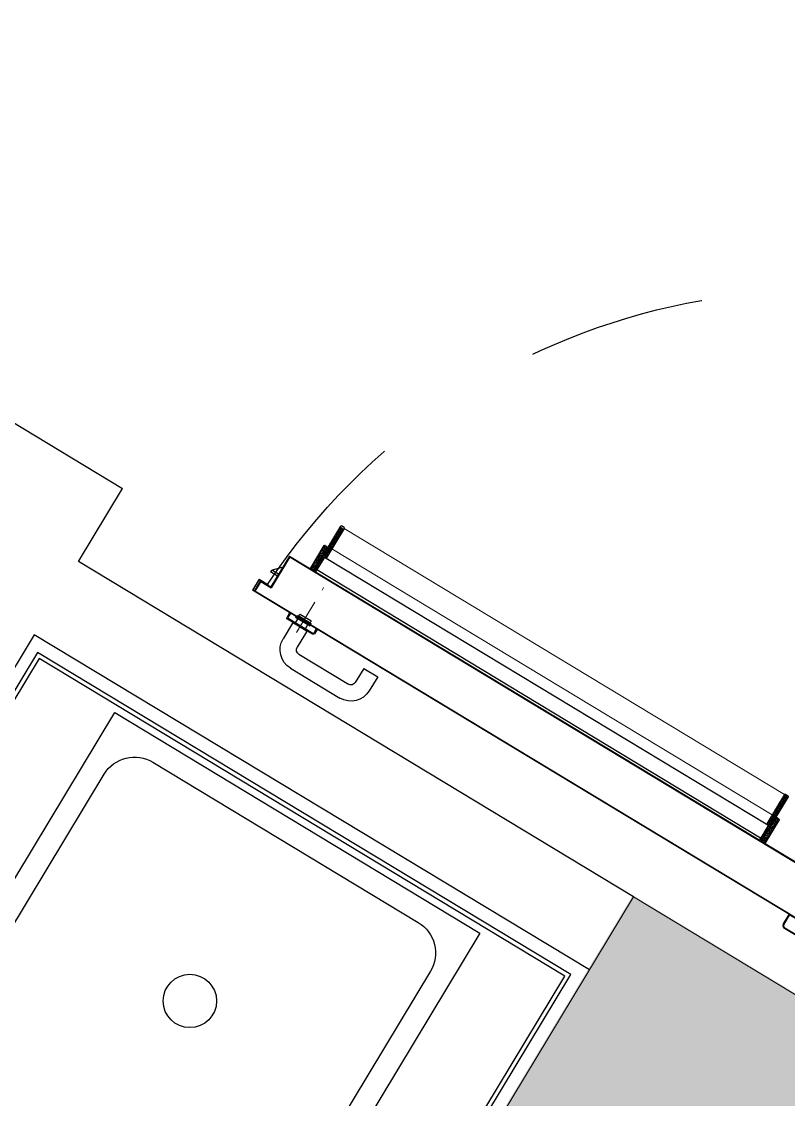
# Model space of a CAD drawing. Header units: centimetres. Extents: x 139057 to 200038, y 34824 to 80516.
# Drawn here: x 164580.3 to 164688.1, y 55161.4 to 55312.9 of the extents above; entities that cross this region are included whole.
import ezdxf

# ---------------------------------------------------------------- set-up
doc = ezdxf.new("R2010")
doc.units = ezdxf.units.CM
doc.header["$LTSCALE"] = 100
for name, pattern in [('DASHDOT', [2.35, 1.25, -0.5, 0.1, -0.5]), ('HIDDEN', [0.5, 0.25, -0.25]), ('TRATTEGGIATA', [0.75, 0.5, -0.25])]:
    doc.linetypes.add(name, pattern=pattern)
doc.layers.get('0').update_dxf_attribs({"lineweight": 0})
for name, color, linetype in [('1', 7, 'Continuous'), ('_retini_strutture', 7, 'Continuous'), ('A-FIN-PIASTR-F01', 13, 'Continuous'), ('A-MCLS4-12', 61, 'Continuous'), ('A-SANITARI', 6, 'Continuous'), ('A-SI-PORTE', 5, 'Continuous'), ('CAMPITURE', 8, 'Continuous'), ('Layer1', 7, 'Continuous'), ('Layer5', 2, 'Continuous')]:
    doc.layers.add(name, color=color, linetype=linetype)
for name, color, linetype, lineweight in [('2', 8, 'HIDDEN', 18), ('4', 7, 'Continuous', 20), ('410_STRUTTURE_001-AM_0', 7, 'Continuous', 0), ('6', 2, 'Continuous', 20)]:
    doc.layers.add(name, color=color, linetype=linetype, lineweight=lineweight)

# ---------------------------------------------------------------- blocks, each defined once
blk = doc.blocks.new('COPRITESTA2C')
for p, q in [((0, 0), (44, 0)), ((0, 0), (0, -10)), ((44, 0), (44, -15)), ((-1, -10), (-1, -20)), ((-1, -10), (0, -10)), ((-1, -20), (39, -20))]:
    blk.add_line(p, q)
at = {"linetype": 'TRATTEGGIATA', "ltscale": 10}
for p, q in [((42.5, 0), (42.5, -15)), ((-1, -18.5), (39, -18.5))]:
    blk.add_line(p, q, dxfattribs=at)
blk.add_arc((39, -15), 5, 270, 0)
blk.add_arc((39, -15), 3.5, 270, 0, dxfattribs=at)
blk = doc.blocks.new('150 doppia anta')
at = {"layer": 'CAMPITURE'}
h = blk.add_hatch(dxfattribs=at)
h.set_pattern_fill('JIS_STN_1E', color=256, scale=2, angle=-90, style=0)
h.set_pattern_definition([(45, (22208.8915, -28273.1046), (1.41421356, -1.41421356), []), (45, (22208.8915, -28271.6946), (1.41421356, -1.41421356), [2, -1])])
edge = h.paths.add_edge_path()
edge.add_arc((-38964.3, -25420.8), 1, 360, 450, ccw=False)
edge.add_line((-38963.3, -25420.8), (-38963.3, -25425.8))
edge.add_line((-38963.3, -25425.8), (-39001.9, -25425.8))
edge.add_line((-39001.9, -25425.8), (-39001.9, -25419.8))
edge.add_line((-39001.9, -25419.8), (-38964.3, -25419.8))
h = blk.add_hatch(dxfattribs=at)
h.set_pattern_fill('JIS_STN_1E', color=256, scale=2, style=0)
h.set_pattern_definition([(315, (22208.8915, -28273.1046), (-1.41421356, -1.41421356), []), (315, (22210.3015, -28273.1046), (-1.41421356, -1.41421356), [2, -1])])
edge = h.paths.add_edge_path()
edge.add_arc((-38930.7, -25430.8), 1, 270, 360, ccw=False)
edge.add_line((-38930.7, -25431.8), (-38978.9, -25431.8))
edge.add_line((-38978.9, -25431.8), (-38978.9, -25428.8))
edge.add_line((-38978.9, -25428.8), (-39001.9, -25428.8))
edge.add_line((-39001.9, -25428.8), (-39001.9, -25425.8))
edge.add_line((-39001.9, -25425.8), (-38929.7, -25425.8))
edge.add_line((-38929.7, -25425.8), (-38929.7, -25430.8))
h = blk.add_hatch(dxfattribs=at)
h.set_pattern_fill('JIS_STN_1E', color=256, scale=2, style=0)
h.set_pattern_definition([(315, (22208.0014, -28020.6083), (-1.41421356, -1.41421356), []), (315, (22209.4114, -28020.6083), (-1.41421356, -1.41421356), [2, -1])])
h.paths.add_polyline_path([(-39002.7, -26161.2), (-39002.7, -26158.2), (-38979.8, -26158.2), (-38979.8, -26155.2), (-38930.6, -26155.2), (-38930.6, -26161.2)])
h = blk.add_hatch(dxfattribs=at)
h.set_pattern_fill('JIS_STN_1E', color=256, scale=2, angle=-90, style=0)
h.set_pattern_definition([(45, (22208.0014, -28020.6083), (1.41421356, -1.41421356), []), (45, (22208.0014, -28019.1983), (1.41421356, -1.41421356), [2, -1])])
edge = h.paths.add_edge_path()
edge.add_arc((-38965.2, -26166.2), 1, 270, 360, ccw=False)
edge.add_line((-38965.2, -26167.2), (-39002.7, -26167.2))
edge.add_line((-39002.7, -26167.2), (-39002.7, -26161.2))
edge.add_line((-39002.7, -26161.2), (-38964.2, -26161.2))
edge.add_line((-38964.2, -26161.2), (-38964.2, -26166.2))
at = {"layer": '1', "linetype": 'Continuous', "ltscale": 10}
for p, q in [((-39003.7, -26201), (-39003.7, -25356.6)), ((-39002.9, -26201), (-39002.9, -25356.1)), ((-38964.3, -25419.8), (-39002.9, -25419.8)), ((-38963.3, -25420.8), (-38963.3, -25425.8)), ((-38929.9, -25425.8), (-39002.9, -25425.8)), ((-38979.9, -25428.8), (-39002.9, -25428.8)), ((-38999.7, -25428.8), (-38999.7, -26158.2)), ((-38978.9, -25429.8), (-38978.9, -26155.2)), ((-38929.9, -25431.8), (-38978.9, -25431.8)), ((-38928.9, -25430.8), (-38928.9, -25426.8)), ((-38979.8, -26158.2), (-39002.7, -26158.2)), ((-38929.7, -26161.2), (-39002.7, -26161.2)), ((-38929.7, -26155.2), (-38979.8, -26155.2)), ((-38964.2, -26166.2), (-38964.2, -26161.2)), ((-38928.7, -26156.2), (-38928.7, -26160.2)), ((-38965.2, -26167.2), (-39002.7, -26167.2)), ((-39054.2, -26217.3), (-39054.2, -26200.2)), ((-39003.5, -26200.2), (-39054.2, -26200.2)), ((-39053.4, -26218.1), (-39053.4, -26201)), ((-39002.7, -26201), (-39053.4, -26201)), ((-39054.2, -26217.3), (-39069.2, -26217.3)), ((-39069.2, -26218.1), (-39069.2, -26217.3)), ((-39053.4, -26218.1), (-39069.2, -26218.1))]:
    blk.add_line(p, q, dxfattribs=at)
at = {"layer": '1', "linetype": 'Continuous'}
for p, q in [((-39084, -26007.1), (-39107, -26007.1)), ((-39084, -26030.1), (-39084, -26007.1)), ((-39137, -26118.6), (-39137, -26037.1)), ((-39114, -26118.6), (-39114, -26037.1)), ((-39084, -26030.1), (-39107, -26030.1)), ((-39080, -26116.6), (-39080, -26157.6)), ((-39078.8, -26116.6), (-39078.8, -26157.6)), ((-39071, -26114.6), (-39078, -26114.6)), ((-39071, -26115.8), (-39078, -26115.8)), ((-39071, -26114.6), (-39071, -26115.8)), ((-39081.5, -26125.6), (-39107, -26125.6)), ((-39080.5, -26126.6), (-39080.5, -26147.6)), ((-39080.5, -26129.1), (-39068, -26129.1)), ((-39068, -26146.6), (-39068, -26127.6)), ((-39068, -26127.6), (-39066, -26127.6)), ((-39065, -26145.6), (-39065, -26128.6)), ((-39081.5, -26148.6), (-39107, -26148.6)), ((-39080.5, -26145.1), (-39068, -26145.1)), ((-39068, -26146.6), (-39066, -26146.6)), ((-39071, -26158.4), (-39078, -26158.4)), ((-39071, -26159.6), (-39078, -26159.6)), ((-39071, -26158.4), (-39071, -26159.6)), ((-39016.8, -26201.2), (-39016.8, -26201)), ((-39016.8, -26201.2), (-39016.8, -26201.2))]:
    blk.add_line(p, q, dxfattribs=at)
at = {"layer": '1', "color": 1, "linetype": 'HIDDEN', "ltscale": 10}
blk.add_arc((-39092.8, -25282.8), 924.9, 272.4859, 0, dxfattribs=at)
at = {"layer": '1', "linetype": 'Continuous', "ltscale": 10}
for centre, start, end in [((-38964.3, -25420.8), 360, 90), ((-38979.9, -25429.8), 0, 90), ((-38929.9, -25426.8), 0, 90), ((-38929.9, -25430.8), 270, 0), ((-38929.7, -26156.2), 0, 90), ((-38929.7, -26160.2), 270, 0), ((-38965.2, -26166.2), 270, 0)]:
    blk.add_arc(centre, 1, start, end, dxfattribs=at)
at = {"layer": '1', "linetype": 'Continuous'}
for centre, radius, start, end in [((-39107, -26037.1), 30, 90, 180), ((-39107, -26037.1), 7, 90, 180), ((-39107, -26118.6), 30, 180, 270), ((-39107, -26118.6), 7, 180, 270), ((-39078, -26116.6), 2, 90, 180), ((-39078, -26116.6), 0.8, 90, 180), ((-39081.5, -26126.6), 1, 0, 90), ((-39066, -26128.6), 1, 0, 90), ((-39081.5, -26147.6), 1, 270, 0), ((-39066, -26145.6), 1, 270, 0), ((-39078, -26157.6), 2, 180, 270), ((-39078, -26157.6), 0.8, 180, 270)]:
    blk.add_arc(centre, radius, start, end, dxfattribs=at)
at = {"layer": '2', "linetype": 'Continuous'}
for p, q in [((-39072.1, -26149.1), (-39072.1, -26125.1)), ((-39072.1, -26125.1), (-39071.1, -26125.1)), ((-39071.1, -26149.1), (-39071.1, -26125.1)), ((-39070.7, -26149.1), (-39070.7, -26125.1)), ((-39070.7, -26125.1), (-39069.7, -26125.1)), ((-39069.7, -26149.1), (-39069.7, -26125.1)), ((-39072.1, -26149.1), (-39071.1, -26149.1)), ((-39070.7, -26149.1), (-39069.7, -26149.1))]:
    blk.add_line(p, q, dxfattribs=at)
at = {"layer": '2', "linetype": 'DASHDOT', "ltscale": 0.4}
blk.add_line((-39089.9, -26137.1), (-38997.4, -26137.1), dxfattribs=at)
at = {"layer": '4', "linetype": 'Continuous'}
for p, q in [((-39080, -26147.1), (-39080, -26127.1)), ((-39002.7, -26152.1), (-39002.7, -26122.1))]:
    blk.add_line(p, q, dxfattribs=at)
at = {"layer": '6', "linetype": 'Continuous', "ltscale": 10}
for p, q in [((-39070.7, -25300.1), (-39070.7, -26221)), ((-39069.9, -25300.9), (-39069.9, -26220.2)), ((-38963.3, -25431.8), (-38963.3, -26155.2)), ((-38929.9, -25431.8), (-38929.9, -26155.2)), ((-39053.4, -26205.7), (-39053.4, -26220.2)), ((-39052.6, -26205.7), (-39053.4, -26205.7)), ((-39052.6, -26205.7), (-39052.6, -26221)), ((-39052.6, -26221), (-39070.7, -26221)), ((-39053.4, -26220.2), (-39069.9, -26220.2))]:
    blk.add_line(p, q, dxfattribs=at)
at = {"layer": '6', "linetype": 'Continuous'}
for p, q in [((-39069.3, -26148.1), (-39069.3, -26126.1)), ((-39069.3, -26126.1), (-39068.3, -26126.1)), ((-39068.3, -26148.1), (-39068.3, -26126.1)), ((-39069.3, -26148.1), (-39068.3, -26148.1))]:
    blk.add_line(p, q, dxfattribs=at)
at = {"layer": 'Layer1'}
blk.add_line((-39006.1, -26200.2), (-39050.1, -26200.2), dxfattribs=at)
at = {"layer": 'Layer5', "linetype": 'Continuous'}
for p, q in [((-39035.6, -26201.2), (-39035.6, -26212.2)), ((-39032.6, -26201.2), (-39032.6, -26212.2)), ((-39022.1, -26201.7), (-39032.6, -26211.7)), ((-39022.1, -26201.2), (-39022.1, -26201.7)), ((-39032.6, -26212.2), (-39035.6, -26212.2))]:
    blk.add_line(p, q, dxfattribs=at)
at = {"layer": '6', "linetype": 'Continuous', "ltscale": 10, "rotation": 270}
blk.add_blockref('COPRITESTA2C', (-39071.3, -25295.4), dxfattribs=at)
blk = doc.blocks.new('AWP0ATYP$0$MOP-SINK')
blk.add_lwpolyline([(-16600254.6, 36003246.2), (-16599669.6, 36003246.2), (-16599669.6, 36002646.2), (-16600254.6, 36002646.2)], close=True)
blk.add_lwpolyline([(-16600172.6, 36003214.2), (-16599751.6, 36003214.2, -0.414214), (-16599701.6, 36003164.2), (-16599701.6, 36002728.2, -0.414214), (-16599751.6, 36002678.2), (-16600172.6, 36002678.2, -0.414214), (-16600222.6, 36002728.2), (-16600222.6, 36003164.2, -0.414214)], format="xyb", close=True)
blk.add_circle((-16599962.1, 36002946.2), 37.5)

msp = doc.modelspace()

# ---------------------------------------------------------------- hatches: boundary and pattern name
at = {"layer": '410_STRUTTURE_001-AM_0'}
msp.add_hatch(color=256, dxfattribs=at).paths.add_polyline_path([(164666.34, 55189.91), (164608.46, 55094.02), (164651.27, 55068.18), (164709.15, 55164.07)])
at = {"layer": '_retini_strutture'}
msp.add_hatch(color=256, dxfattribs=at).paths.add_polyline_path([(164608.39, 55094.25), (164651.19, 55068.41), (164709.07, 55164.3), (164666.26, 55190.14)])

# ---------------------------------------------------------------- linework, layer by layer
at = {"layer": '410_STRUTTURE_001-AM_0', "elevation": 0}
msp.add_lwpolyline([(164666.34, 55189.91), (164608.46, 55094.02), (164651.27, 55068.18), (164709.15, 55164.07)], close=True, dxfattribs=at)
at = {"layer": 'A-FIN-PIASTR-F01', "elevation": 0}
for points in [[(164606.84, 55095), (164657.53, 55178.98), (164582.53, 55224.26), (164531.84, 55140.27)], [(164606.33, 55095.31), (164656.71, 55178.78), (164582.74, 55223.43), (164532.35, 55139.96)]]:
    msp.add_lwpolyline(points, dxfattribs=at)
at = {"layer": 'A-MCLS4-12'}
for p, q in [((164485.74, 55312.94, 0), (164594.47, 55247.31, 0)), ((164588.27, 55237.04, 0), (164594.47, 55247.31, 0)), ((164666.34, 55189.91, 0), (164588.27, 55237.04, 0)), ((164582.07, 55226.76, 0), (164530.39, 55141.15, 0)), ((164660.14, 55179.63, 0), (164582.07, 55226.76, 0))]:
    msp.add_line(p, q, dxfattribs=at)

# ---------------------------------------------------------------- block references
at = {"layer": 'A-SANITARI', "xscale": 0.09999999999999999, "yscale": 0.09999999999999999, "zscale": 0.09999999999999999, "rotation": 58.88357513477078}
msp.add_blockref('AWP0ATYP$0$MOP-SINK', (4104735.3, -384226.3, 0), dxfattribs=at)
at = {"layer": 'A-SI-PORTE', "xscale": -0.1, "yscale": 0.1, "zscale": 0.1, "rotation": 238.8837515776265}
msp.add_blockref('150 doppia anta', (168876.66, 57222.91, 0), dxfattribs=at)

doc.saveas('drawing.dxf')
